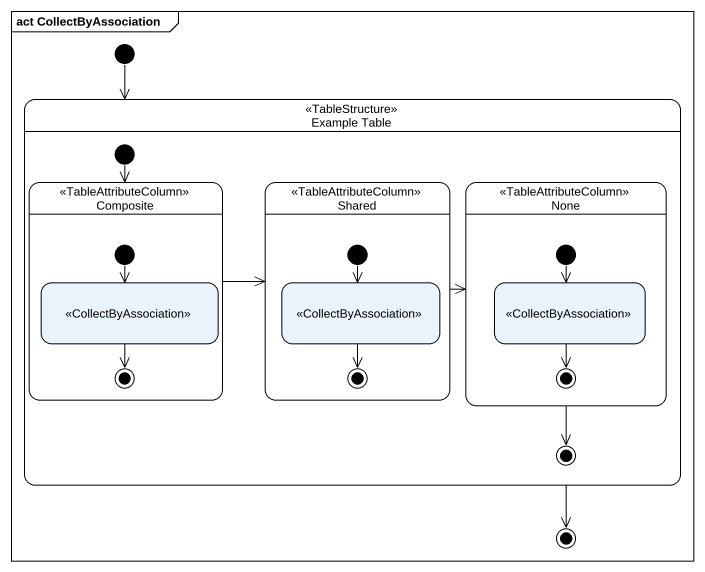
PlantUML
@startuml
mainframe act CollectByAssociation
hide empty description
state "Example Table" as Example_Table <<TableStructure>> {
  state Composite <<TableAttributeColumn>> {
    state " " as state1 <<CollectByAssociation>>
    [*] --> state1
    state1 --> [*]
  }
  state Shared <<TableAttributeColumn>> {
    state " " as state2 <<CollectByAssociation>>
    [*] --> state2
    state2 --> [*]
  }
  state None <<TableAttributeColumn>> {
    state " " as state3 <<CollectByAssociation>>
    [*] --> state3
    state3 --> [*]
  }
  [*] --> Composite
  None --> [*]
}
[*] --> Example_Table
Composite -right-> Shared
Shared -right-> None
Example_Table --> [*]
@enduml
